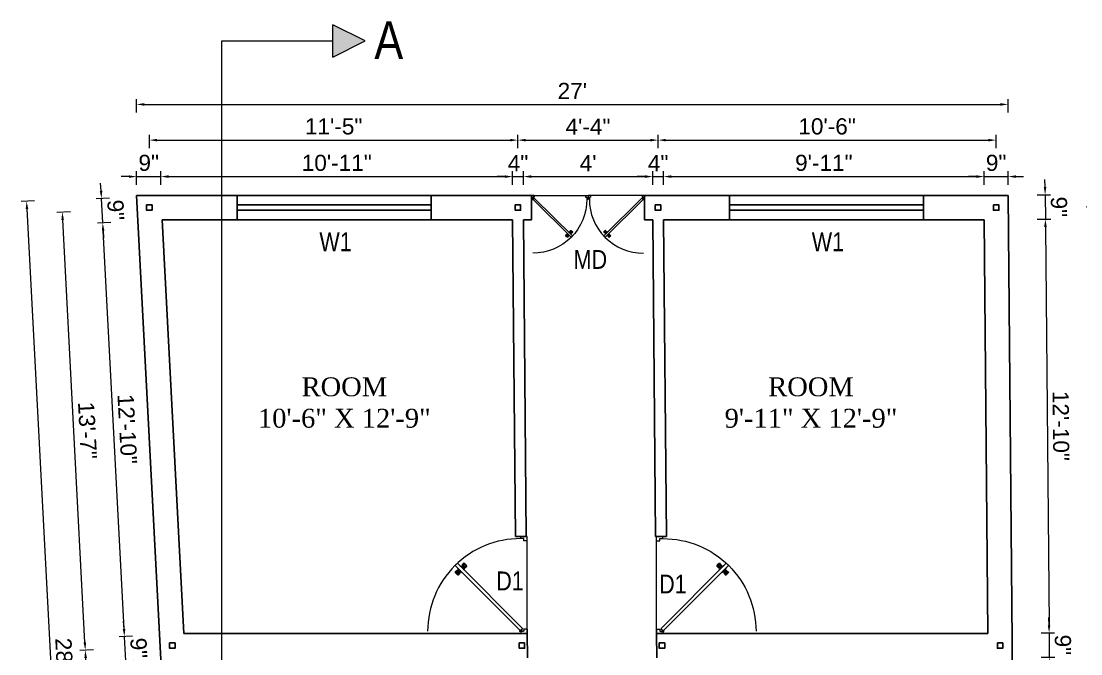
# Model space of a CAD drawing. Header units: inches. Extents: x 380359 to 404964, y -48881 to -44155.
# Drawn here: x 395206.5 to 395599.8, y -45813.3 to -45578.6 of the extents above; entities that cross this region are included whole.
import ezdxf

# ---------------------------------------------------------------- set-up
doc = ezdxf.new("R2010")
doc.units = ezdxf.units.IN
doc.header["$LTSCALE"] = 2
doc.header["$MEASUREMENT"] = 0
doc.header["$PDMODE"] = 34
doc.layers.get('0').update_dxf_attribs({"linetype": 'CONTINUOUS'})
doc.layers.get('DEFPOINTS').update_dxf_attribs({"color": 141, "linetype": 'CONTINUOUS'})
for name, color, linetype, lineweight in [('door', 20, 'CONTINUOUS', 35), ('DOOR & WIN', 1, 'CONTINUOUS', 25), ('PUERTAS', 7, 'CONTINUOUS', 9), ('steps', 253, 'CONTINUOUS', 20)]:
    doc.layers.add(name, color=color, linetype=linetype, lineweight=lineweight)
doc.styles.add('Lettring Text', font='arial.ttf')
doc.styles.get("Standard").update_dxf_attribs({"font": 'ARIALN.TTF'})
doc.dimstyles.new('Copy of Standard', dxfattribs={"dimtxt": 6, "dimasz": 2.875, "dimexe": 2, "dimexo": 4, "dimgap": 2, "dimtad": 1, "dimdec": 0, "dimrnd": 1, "dimzin": 0, "dimdsep": 46, "dimlunit": 4, "dimtxsty": 'Lettring Text', "dimcen": 0.1, "dimclrd": 7, "dimclre": 7, "dimclrt": 7, "dimazin": 0, "dimtfac": 0.645, "dimtdec": 0, "dimtmove": 1, "dimatfit": 0, "dimfxl": 3, "dimfxlon": 1, "dimtfillclr": 256, "dimtolj": 1, "dimtzin": 0, "dimlwd": -1, "dimlwe": -1, "dimarcsym": 2})

# ---------------------------------------------------------------- blocks, each defined once
blk = doc.blocks.new('2ft6in')
at = {"layer": 'PUERTAS', "color": 2}
for p, q in [((0.84, 2.1), (21.02, 22.28)), ((21.71, 21.6), (1.47, 1.37)), ((18.33, 21.76), (18.31, 21.77)), ((21.71, 21.6), (21.02, 22.28)), ((21.18, 18.9), (21.2, 18.89)), ((0, 2), (0, 0)), ((0.6, 2), (0, 2)), ((1.33, 0), (0, 0)), ((0.6, 1.26), (0.6, 2.04)), ((0.67, 1.26), (0.6, 1.26)), ((0.67, 1.26), (0.67, 2.01)), ((0.67, 1), (0.67, 1.26)), ((1.33, 1), (0.67, 1)), ((1.31, 1.53), (0.79, 2.06)), ((1.36, 1.58), (0.81, 2.12)), ((1.36, 1.58), (1.31, 1.53)), ((1.47, 1.37), (1.31, 1.53)), ((1.33, 0), (1.33, 1)), ((28.67, 0), (28.67, 1)), ((28.67, 1), (29.33, 1)), ((28.67, 0), (30, 0)), ((29.33, 1), (29.33, 2)), ((29.33, 2), (30, 2)), ((30, 0), (30, 2))]:
    blk.add_line(p, q, dxfattribs=at)
at = {"layer": 'PUERTAS', "color": 8}
for p, q in [((18.81, 20.78), (18.04, 21.4)), ((18.86, 20.83), (18.08, 21.46)), ((18.95, 20.92), (18.2, 21.58)), ((18.44, 21.9), (18.31, 21.77)), ((19.07, 21.03), (18.34, 21.72)), ((18.44, 21.9), (18.56, 22.02)), ((18.58, 22.01), (18.56, 22.02)), ((19.3, 21.26), (18.61, 22)), ((19.42, 21.38), (18.75, 22.14)), ((19.51, 21.48), (18.88, 22.26)), ((18.91, 20.27), (19.19, 20.69)), ((19.55, 21.53), (18.93, 22.3)), ((19.13, 20.8), (19.03, 20.9)), ((19.15, 20.82), (19.05, 20.92)), ((19.09, 20.44), (19.25, 20.76)), ((19.19, 20.87), (19.1, 20.96)), ((19.25, 20.93), (19.16, 21.02)), ((19.28, 20.63), (19.32, 20.83)), ((19.4, 21.08), (19.31, 21.17)), ((19.47, 21.15), (19.38, 21.24)), ((19.43, 20.78), (19.4, 20.9)), ((19.51, 21.19), (19.42, 21.28)), ((19.55, 20.91), (19.43, 20.94)), ((19.53, 21.21), (19.44, 21.3)), ((19.7, 21.06), (19.51, 21.01)), ((19.89, 21.24), (19.58, 21.08)), ((20.07, 21.42), (19.64, 21.15)), ((19.69, 19.49), (20.12, 19.76)), ((19.87, 19.67), (20.18, 19.83)), ((20.06, 19.85), (20.25, 19.9)), ((20.21, 20), (20.33, 19.97)), ((20.21, 19.38), (20.83, 18.61)), ((20.23, 19.7), (20.32, 19.61)), ((20.25, 19.72), (20.34, 19.63)), ((20.25, 19.43), (20.88, 18.65)), ((20.29, 19.76), (20.38, 19.67)), ((20.33, 20.13), (20.36, 20.01)), ((20.34, 19.53), (21, 18.77)), ((20.36, 19.83), (20.45, 19.74)), ((20.48, 20.28), (20.44, 20.08)), ((20.46, 19.64), (21.14, 18.91)), ((20.5, 19.98), (20.6, 19.89)), ((20.67, 20.47), (20.51, 20.15)), ((20.85, 20.64), (20.57, 20.22)), ((20.57, 20.04), (20.66, 19.95)), ((20.61, 20.09), (20.7, 19.99)), ((20.63, 20.11), (20.72, 20.01)), ((20.69, 19.87), (21.42, 19.19)), ((20.81, 19.99), (21.56, 19.33)), ((20.9, 20.08), (21.68, 19.45)), ((20.95, 20.13), (21.72, 19.51)), ((21.32, 19.01), (21.2, 18.89)), ((21.32, 19.01), (21.44, 19.14)), ((21.43, 19.15), (21.44, 19.14)), ((0, 0), (30, 0))]:
    blk.add_line(p, q, dxfattribs=at)
at = {"layer": 'PUERTAS', "color": 1}
for p, q in [((18.06, 21.44), (18.48, 21.86)), ((18.74, 20.79), (18.06, 21.34)), ((18.08, 21.51), (18.45, 21.88)), ((18.11, 21.49), (18.08, 21.51)), ((18.82, 22.25), (18.45, 21.88)), ((18.9, 22.28), (18.48, 21.86)), ((18.84, 22.23), (18.82, 22.25)), ((18.83, 20.8), (19.18, 21.15)), ((18.84, 20.21), (19.1, 20.6)), ((18.85, 20.11), (18.84, 20.12)), ((18.92, 20.89), (18.93, 20.88)), ((19.54, 21.59), (18.99, 22.27)), ((19.02, 20.88), (19.24, 21.1)), ((19.12, 20.8), (19.03, 20.89)), ((19.1, 20.7), (19.11, 20.69)), ((19.1, 20.6), (19.1, 20.6)), ((19.11, 20.79), (19.33, 21.01)), ((19.54, 21.5), (19.18, 21.15)), ((19.45, 21.31), (19.24, 21.1)), ((19.55, 21.22), (19.33, 21.01)), ((19.45, 21.41), (19.45, 21.41)), ((19.54, 21.22), (19.45, 21.31)), ((19.53, 19.43), (19.54, 19.42)), ((19.64, 21.23), (19.64, 21.23)), ((19.64, 19.42), (20.02, 19.67)), ((19.74, 21.24), (19.73, 21.23)), ((20.12, 21.49), (19.74, 21.24)), ((20.02, 19.67), (20.03, 19.68)), ((20.12, 19.68), (20.12, 19.68)), ((20.21, 19.69), (20.43, 19.9)), ((20.22, 21.48), (20.22, 21.49)), ((20.22, 19.41), (20.57, 19.76)), ((20.22, 19.69), (20.31, 19.6)), ((20.22, 19.32), (20.76, 18.64)), ((20.31, 19.6), (20.52, 19.81)), ((20.31, 19.5), (20.31, 19.5)), ((20.65, 20.12), (20.43, 19.9)), ((20.74, 20.03), (20.52, 19.81)), ((20.93, 20.11), (20.57, 19.76)), ((20.64, 20.11), (20.73, 20.02)), ((20.66, 20.31), (20.65, 20.31)), ((20.65, 20.21), (20.65, 20.22)), ((20.91, 20.7), (20.66, 20.31)), ((20.84, 20.02), (20.83, 20.03)), ((20.86, 18.63), (21.28, 19.05)), ((20.91, 20.8), (20.91, 20.79)), ((20.91, 18.68), (20.94, 18.66)), ((20.94, 18.66), (21.31, 19.03)), ((21.02, 20.12), (21.7, 19.57)), ((21.7, 19.47), (21.28, 19.05)), ((21.67, 19.4), (21.31, 19.03)), ((21.65, 19.42), (21.67, 19.4))]:
    blk.add_line(p, q, dxfattribs=at)
at = {"layer": 'PUERTAS', "color": 2}
for radius in [0.129, 0.0627]:
    blk.add_circle((0.68, 2.14), radius, dxfattribs=at)
at = {"layer": 'PUERTAS', "color": 8}
blk.add_arc((0.68, 2.14), 28.65, 359.7285, 90.0333, dxfattribs=at)
at = {"layer": 'PUERTAS', "color": 1}
for centre, start, end in [((18.78, 20.84), 231.0764, 315), ((18.89, 20.16), 135, 225), ((18.94, 22.23), 38.9236, 135), ((18.97, 20.93), 225, 315), ((19.16, 20.74), 135, 219.7428), ((19.06, 20.65), 315, 39.7428), ((19.4, 21.36), 315, 45), ((19.49, 21.55), 315, 38.9236), ((19.59, 19.47), 225, 315), ((19.6, 21.18), 50.2572, 135), ((19.68, 21.28), 230.2572, 315), ((20.07, 19.63), 50.2572, 135), ((20.17, 21.44), 45, 135), ((20.16, 19.73), 230.2572, 315), ((20.27, 19.36), 135, 218.9236), ((20.35, 19.55), 135, 225), ((20.7, 20.26), 135, 219.7428), ((20.6, 20.17), 315, 39.7428), ((20.78, 19.98), 45, 135), ((20.82, 18.68), 218.9236, 315), ((20.87, 20.75), 315, 45), ((20.98, 20.07), 51.0764, 135), ((21.65, 19.52), 315, 51.0764)]:
    blk.add_arc(centre, 0.0667, start, end, dxfattribs=at)
blk = doc.blocks.new('*U224')
at = {"color": 3, "xscale": -1}
blk.add_blockref('2ft6in', (42, 0), dxfattribs=at)
blk = doc.blocks.new('MAIN DLOOR')
at = {"layer": 'door', "color": 3, "yscale": 0.7999999999374268, "zscale": 0.7999999998966563, "rotation": 180}
for p, xscale in [((11264.75, 306.61), 0.7999999999592546), ((11245.55, 306.61), -0.7999999999592546)]:
    blk.add_blockref('*U224', p, dxfattribs=dict(at, xscale=xscale))
blk = doc.blocks.new('3ft')
at = {"layer": 'PUERTAS', "color": 6}
for p, q in [((1.01, 2.52), (25.23, 26.74)), ((26.05, 25.92), (1.77, 1.64)), ((26.05, 25.92), (25.23, 26.74)), ((0, 2.4), (0, 0)), ((0.72, 2.4), (0, 2.4)), ((1.6, 0), (0, 0)), ((0.72, 1.52), (0.72, 2.44)), ((0.8, 1.52), (0.72, 1.52)), ((0.8, 1.52), (0.8, 2.41)), ((0.8, 1.2), (0.8, 1.52)), ((1.6, 1.2), (0.8, 1.2)), ((1.57, 1.84), (0.94, 2.47)), ((1.63, 1.89), (0.97, 2.55)), ((1.63, 1.89), (1.57, 1.84)), ((1.77, 1.64), (1.57, 1.84)), ((1.6, 0), (1.6, 1.2)), ((34.4, 0), (34.4, 1.2)), ((34.4, 1.2), (35.2, 1.2)), ((34.4, 0), (36, 0)), ((35.2, 1.2), (35.2, 2.4)), ((35.2, 2.4), (36, 2.4)), ((36, 0), (36, 2.4))]:
    blk.add_line(p, q, dxfattribs=at)
at = {"layer": 'PUERTAS', "color": 8}
for p, q in [((22.57, 24.94), (21.65, 25.68)), ((22.63, 24.99), (21.69, 25.75)), ((22.74, 25.1), (21.84, 25.9)), ((22.13, 26.28), (21.98, 26.13)), ((22.88, 25.24), (22.01, 26.06)), ((22.13, 26.28), (22.27, 26.42)), ((22.29, 26.41), (22.27, 26.42)), ((23.16, 25.52), (22.34, 26.39)), ((23.3, 25.66), (22.5, 26.56)), ((23.41, 25.77), (22.65, 26.71)), ((22.69, 24.32), (23.02, 24.83)), ((23.46, 25.83), (22.72, 26.75)), ((22.95, 24.96), (22.84, 25.07)), ((22.98, 24.99), (22.86, 25.1)), ((23.03, 25.04), (22.91, 25.15)), ((22.91, 24.53), (23.1, 24.91)), ((23.11, 25.12), (22.99, 25.23)), ((23.13, 24.76), (23.18, 24.99)), ((23.28, 25.3), (23.17, 25.41)), ((23.36, 25.37), (23.25, 25.49)), ((23.31, 24.94), (23.28, 25.08)), ((23.41, 25.43), (23.3, 25.54)), ((23.46, 25.09), (23.32, 25.13)), ((23.44, 25.45), (23.33, 25.56)), ((23.64, 25.27), (23.41, 25.22)), ((23.87, 25.49), (23.49, 25.3)), ((24.08, 25.71), (23.57, 25.38)), ((23.63, 23.38), (24.14, 23.72)), ((23.84, 23.6), (24.22, 23.79)), ((24.07, 23.82), (24.3, 23.88)), ((24.25, 24), (24.39, 23.97)), ((24.27, 23.64), (24.38, 23.53)), ((24.3, 23.67), (24.41, 23.56)), ((24.35, 23.72), (24.46, 23.61)), ((24.4, 24.15), (24.43, 24.01)), ((24.43, 23.8), (24.54, 23.69)), ((24.58, 24.33), (24.52, 24.1)), ((24.6, 23.97), (24.72, 23.86)), ((24.8, 24.56), (24.61, 24.18)), ((25.02, 24.77), (24.68, 24.26)), ((24.68, 24.05), (24.79, 23.94)), ((24.73, 24.1), (24.85, 23.99)), ((24.76, 24.13), (24.87, 24.02)), ((24.83, 23.85), (25.7, 23.03)), ((24.97, 23.99), (25.87, 23.2)), ((25.08, 24.1), (26.02, 23.34)), ((25.14, 24.15), (26.06, 23.41)), ((24.25, 23.26), (24.99, 22.34)), ((24.3, 23.32), (25.06, 22.38)), ((24.41, 23.43), (25.2, 22.53)), ((24.55, 23.57), (25.37, 22.7)), ((25.58, 22.82), (25.43, 22.67)), ((25.58, 22.82), (25.73, 22.97)), ((25.72, 22.98), (25.73, 22.97)), ((0, 0), (36, 0))]:
    blk.add_line(p, q, dxfattribs=at)
at = {"layer": 'PUERTAS', "color": 1}
for p, q in [((21.67, 25.73), (22.17, 26.23)), ((22.49, 24.95), (21.67, 25.61)), ((21.7, 25.82), (22.14, 26.26)), ((21.73, 25.79), (21.7, 25.82)), ((22.58, 26.7), (22.14, 26.26)), ((22.67, 26.73), (22.17, 26.23)), ((22.61, 26.67), (22.58, 26.7)), ((22.6, 24.96), (23.02, 25.38)), ((22.61, 24.25), (22.92, 24.72)), ((22.62, 24.13), (22.61, 24.14)), ((22.7, 25.07), (22.71, 25.06)), ((23.45, 25.91), (22.79, 26.73)), ((22.82, 25.06), (23.08, 25.32)), ((22.94, 24.95), (22.83, 25.07)), ((22.92, 24.72), (22.92, 24.72)), ((22.93, 24.94), (23.19, 25.21)), ((22.93, 24.84), (22.93, 24.83)), ((23.44, 25.81), (23.02, 25.38)), ((23.34, 25.58), (23.08, 25.32)), ((23.46, 25.47), (23.19, 25.21)), ((23.33, 25.7), (23.34, 25.69)), ((23.45, 25.46), (23.33, 25.57)), ((23.56, 23.3), (24.03, 23.61)), ((23.57, 25.47), (23.57, 25.47)), ((24.15, 25.79), (23.68, 25.48)), ((23.68, 25.48), (23.68, 25.48)), ((24.03, 23.61), (24.03, 23.62)), ((24.14, 23.62), (24.14, 23.62)), ((24.25, 23.62), (24.51, 23.89)), ((24.27, 25.78), (24.26, 25.79)), ((24.26, 23.29), (24.69, 23.71)), ((24.26, 23.63), (24.37, 23.52)), ((24.37, 23.52), (24.63, 23.77)), ((24.78, 24.15), (24.51, 23.89)), ((24.89, 24.03), (24.63, 23.77)), ((25.11, 24.14), (24.69, 23.71)), ((24.77, 24.14), (24.88, 24.03)), ((24.79, 24.38), (24.78, 24.37)), ((24.78, 24.26), (24.78, 24.26)), ((25.1, 24.84), (24.79, 24.38)), ((25, 24.03), (25, 24.03)), ((25.09, 24.96), (25.1, 24.95)), ((25.22, 24.14), (26.03, 23.48)), ((23.44, 23.31), (23.45, 23.3)), ((24.26, 23.18), (24.92, 22.37)), ((24.37, 23.4), (24.37, 23.4)), ((25.04, 22.36), (25.54, 22.86)), ((25.1, 22.42), (25.13, 22.39)), ((25.13, 22.39), (25.57, 22.83)), ((26.04, 23.37), (25.54, 22.86)), ((26.01, 23.27), (25.57, 22.83)), ((25.98, 23.3), (26.01, 23.27))]:
    blk.add_line(p, q, dxfattribs=at)
at = {"layer": 'PUERTAS', "color": 2}
for p, q in [((21.99, 26.11), (21.98, 26.13)), ((25.42, 22.68), (25.43, 22.67))]:
    blk.add_line(p, q, dxfattribs=at)
at = {"layer": 'PUERTAS', "color": 6}
for radius in [0.155, 0.0752]:
    blk.add_circle((0.82, 2.56), radius, dxfattribs=at)
blk.add_arc((0.82, 2.56), 34.38, 359.7285, 90.0333, dxfattribs=at)
at = {"layer": 'PUERTAS', "color": 1}
for centre, start, end in [((22.54, 25.01), 231.0764, 315), ((22.67, 24.2), 135, 225), ((22.73, 26.68), 38.9236, 135), ((22.77, 25.12), 225, 315), ((22.99, 24.89), 135, 219.7428), ((22.87, 24.78), 315, 39.7428), ((23.28, 25.63), 315, 45), ((23.39, 25.86), 315, 38.9236), ((23.51, 25.41), 50.2572, 135), ((23.62, 25.53), 230.2572, 315), ((24.09, 23.56), 50.2572, 135), ((24.2, 23.68), 230.2572, 315), ((24.2, 25.73), 45, 135), ((24.84, 24.31), 135, 219.7428), ((24.72, 24.21), 315, 39.7428), ((24.94, 23.98), 45, 135), ((25.04, 24.89), 315, 45), ((25.17, 24.08), 51.0764, 135), ((23.51, 23.36), 225, 315), ((24.32, 23.23), 135, 218.9236), ((24.42, 23.46), 135, 225), ((24.98, 22.42), 218.9236, 315), ((25.98, 23.42), 315, 51.0764)]:
    blk.add_arc(centre, 0.08, start, end, dxfattribs=at)
blk = doc.blocks.new('*U222')
at = {"color": 3, "xscale": -1}
blk.add_blockref('3ft', (42, 0), dxfattribs=at)
blk = doc.blocks.new('*D287')
at = {"layer": 'DEFPOINTS', "color": 0, "ltscale": 0.5, "transparency": 16777216}
for p in [(395258.31, -45636.24), (395249.3, -45643.24), (395258.31, -45643.24)]:
    blk.add_point(p, dxfattribs=at)
at = {"layer": 'steps', "color": 7, "ltscale": 0.5, "transparency": 16777216}
for p, q in [((395246.43, -45636.24), (395243.55, -45636.24)), ((395249.3, -45639.24), (395249.3, -45634.24)), ((395249.3, -45636.24), (395258.31, -45636.24)), ((395258.31, -45639.24), (395258.31, -45634.24)), ((395261.19, -45636.24), (395264.06, -45636.24))]:
    blk.add_line(p, q, dxfattribs=at)
for points in [[(395246.43, -45635.76), (395246.43, -45636.72), (395249.3, -45636.24)], [(395261.19, -45635.76), (395261.19, -45636.72), (395258.31, -45636.24)]]:
    blk.add_solid(points, dxfattribs=at)
at = {"layer": 'steps', "color": 7, "ltscale": 0.5, "transparency": 16777216, "insert": (395253.81, -45631.17), "char_height": 6, "attachment_point": 5, "style": 'Lettring Text'}
blk.add_mtext('\\A1;9"', dxfattribs=at)
blk = doc.blocks.new('*D288')
at = {"layer": 'DEFPOINTS', "color": 0, "ltscale": 0.5, "transparency": 16777216}
for p in [(395388.9, -45636.24), (395258.31, -45643.24), (395388.9, -45652.24)]:
    blk.add_point(p, dxfattribs=at)
at = {"layer": 'steps', "color": 7, "ltscale": 0.5, "transparency": 16777216}
for p, q in [((395258.31, -45639.24), (395258.31, -45634.24)), ((395261.19, -45636.24), (395386.03, -45636.24)), ((395388.9, -45639.24), (395388.9, -45634.24))]:
    blk.add_line(p, q, dxfattribs=at)
for points in [[(395261.19, -45635.76), (395261.19, -45636.72), (395258.31, -45636.24)], [(395386.03, -45635.76), (395386.03, -45636.72), (395388.9, -45636.24)]]:
    blk.add_solid(points, dxfattribs=at)
at = {"layer": 'steps', "color": 7, "ltscale": 0.5, "transparency": 16777216, "insert": (395323.61, -45631.17), "char_height": 6, "attachment_point": 5, "style": 'Lettring Text'}
blk.add_mtext('\\A1;10\'-11"', dxfattribs=at)
blk = doc.blocks.new('*D289')
at = {"layer": 'DEFPOINTS', "color": 0, "ltscale": 0.5, "transparency": 16777216}
for p in [(395392.9, -45636.24), (395388.9, -45652.24), (395392.9, -45652.24)]:
    blk.add_point(p, dxfattribs=at)
at = {"layer": 'steps', "color": 7, "ltscale": 0.5, "transparency": 16777216}
for p, q in [((395386.03, -45636.24), (395383.15, -45636.24)), ((395388.9, -45639.24), (395388.9, -45634.24)), ((395388.9, -45636.24), (395392.9, -45636.24)), ((395392.9, -45639.24), (395392.9, -45634.24)), ((395395.78, -45636.24), (395398.65, -45636.24))]:
    blk.add_line(p, q, dxfattribs=at)
for points in [[(395386.03, -45635.76), (395386.03, -45636.72), (395388.9, -45636.24)], [(395395.78, -45635.76), (395395.78, -45636.72), (395392.9, -45636.24)]]:
    blk.add_solid(points, dxfattribs=at)
at = {"layer": 'steps', "color": 7, "ltscale": 0.5, "transparency": 16777216, "insert": (395390.9, -45631.24), "char_height": 6, "attachment_point": 5, "style": 'Lettring Text'}
blk.add_mtext('\\A1;4"', dxfattribs=at)
blk = doc.blocks.new('*D290')
at = {"layer": 'DEFPOINTS', "color": 0, "ltscale": 0.5, "transparency": 16777216}
for p in [(395440.91, -45636.24), (395392.9, -45652.24), (395440.91, -45652.24)]:
    blk.add_point(p, dxfattribs=at)
at = {"layer": 'steps', "color": 7, "ltscale": 0.5, "transparency": 16777216}
for p, q in [((395392.9, -45639.24), (395392.9, -45634.24)), ((395395.78, -45636.24), (395438.03, -45636.24)), ((395440.91, -45639.24), (395440.91, -45634.24))]:
    blk.add_line(p, q, dxfattribs=at)
for points in [[(395395.78, -45635.76), (395395.78, -45636.72), (395392.9, -45636.24)], [(395438.03, -45635.76), (395438.03, -45636.72), (395440.91, -45636.24)]]:
    blk.add_solid(points, dxfattribs=at)
at = {"layer": 'steps', "color": 7, "ltscale": 0.5, "transparency": 16777216, "insert": (395416.9, -45631.24), "char_height": 6, "attachment_point": 5, "style": 'Lettring Text'}
blk.add_mtext("\\A1;4'", dxfattribs=at)
blk = doc.blocks.new('*D291')
at = {"layer": 'DEFPOINTS', "color": 0, "ltscale": 0.5, "transparency": 16777216}
for p in [(395444.91, -45636.24), (395440.91, -45652.24), (395444.91, -45652.24)]:
    blk.add_point(p, dxfattribs=at)
at = {"layer": 'steps', "color": 7, "ltscale": 0.5, "transparency": 16777216}
for p, q in [((395438.03, -45636.24), (395435.16, -45636.24)), ((395440.91, -45639.24), (395440.91, -45634.24)), ((395440.91, -45636.24), (395444.91, -45636.24)), ((395444.91, -45639.24), (395444.91, -45634.24)), ((395447.78, -45636.24), (395450.66, -45636.24))]:
    blk.add_line(p, q, dxfattribs=at)
for points in [[(395438.03, -45635.76), (395438.03, -45636.72), (395440.91, -45636.24)], [(395447.78, -45635.76), (395447.78, -45636.72), (395444.91, -45636.24)]]:
    blk.add_solid(points, dxfattribs=at)
at = {"layer": 'steps', "color": 7, "ltscale": 0.5, "transparency": 16777216, "insert": (395442.91, -45631.24), "char_height": 6, "attachment_point": 5, "style": 'Lettring Text'}
blk.add_mtext('\\A1;4"', dxfattribs=at)
blk = doc.blocks.new('*D292')
at = {"layer": 'DEFPOINTS', "color": 0, "ltscale": 0.5, "transparency": 16777216}
for p in [(395563.91, -45636.24), (395444.91, -45652.24), (395563.91, -45652.24)]:
    blk.add_point(p, dxfattribs=at)
at = {"layer": 'steps', "color": 7, "ltscale": 0.5, "transparency": 16777216}
for p, q in [((395444.91, -45639.24), (395444.91, -45634.24)), ((395447.78, -45636.24), (395561.04, -45636.24)), ((395563.91, -45639.24), (395563.91, -45634.24))]:
    blk.add_line(p, q, dxfattribs=at)
for points in [[(395447.78, -45635.76), (395447.78, -45636.72), (395444.91, -45636.24)], [(395561.04, -45635.76), (395561.04, -45636.72), (395563.91, -45636.24)]]:
    blk.add_solid(points, dxfattribs=at)
at = {"layer": 'steps', "color": 7, "ltscale": 0.5, "transparency": 16777216, "insert": (395504.41, -45631.17), "char_height": 6, "attachment_point": 5, "style": 'Lettring Text'}
blk.add_mtext('\\A1;9\'-11"', dxfattribs=at)
blk = doc.blocks.new('*D293')
at = {"layer": 'DEFPOINTS', "color": 0, "ltscale": 0.5, "transparency": 16777216}
for p in [(395572.83, -45636.24), (395572.83, -45643.24), (395563.91, -45652.24)]:
    blk.add_point(p, dxfattribs=at)
at = {"layer": 'steps', "color": 7, "ltscale": 0.5, "transparency": 16777216}
for p, q in [((395561.04, -45636.24), (395558.16, -45636.24)), ((395563.91, -45639.24), (395563.91, -45634.24)), ((395563.91, -45636.24), (395572.83, -45636.24)), ((395572.83, -45639.24), (395572.83, -45634.24)), ((395575.7, -45636.24), (395578.58, -45636.24))]:
    blk.add_line(p, q, dxfattribs=at)
for points in [[(395561.04, -45635.76), (395561.04, -45636.72), (395563.91, -45636.24)], [(395575.7, -45635.76), (395575.7, -45636.72), (395572.83, -45636.24)]]:
    blk.add_solid(points, dxfattribs=at)
at = {"layer": 'steps', "color": 7, "ltscale": 0.5, "transparency": 16777216, "insert": (395568.37, -45631.17), "char_height": 6, "attachment_point": 5, "style": 'Lettring Text'}
blk.add_mtext('\\A1;9"', dxfattribs=at)
blk = doc.blocks.new('*D294')
at = {"layer": 'DEFPOINTS', "color": 0, "ltscale": 0.5, "transparency": 16777216}
for p in [(395390.86, -45622.71), (395254.04, -45647.74), (395390.86, -45647.74)]:
    blk.add_point(p, dxfattribs=at)
at = {"layer": 'steps', "color": 7, "ltscale": 0.5, "transparency": 16777216}
for p, q in [((395254.04, -45625.71), (395254.04, -45620.71)), ((395390.86, -45625.71), (395390.86, -45620.71)), ((395256.92, -45622.71), (395387.99, -45622.71))]:
    blk.add_line(p, q, dxfattribs=at)
for points in [[(395256.92, -45622.23), (395256.92, -45623.19), (395254.04, -45622.71)], [(395387.99, -45622.23), (395387.99, -45623.19), (395390.86, -45622.71)]]:
    blk.add_solid(points, dxfattribs=at)
at = {"layer": 'steps', "color": 7, "ltscale": 0.5, "transparency": 16777216, "insert": (395322.45, -45617.64), "char_height": 6, "attachment_point": 5, "style": 'Lettring Text'}
blk.add_mtext('\\A1;11\'-5"', dxfattribs=at)
blk = doc.blocks.new('*D295')
at = {"layer": 'DEFPOINTS', "color": 0, "ltscale": 0.5, "transparency": 16777216}
for p in [(395442.86, -45622.71), (395390.86, -45647.74), (395442.86, -45647.74)]:
    blk.add_point(p, dxfattribs=at)
at = {"layer": 'steps', "color": 7, "ltscale": 0.5, "transparency": 16777216}
for p, q in [((395390.86, -45625.71), (395390.86, -45620.71)), ((395442.86, -45625.71), (395442.86, -45620.71)), ((395393.74, -45622.71), (395439.99, -45622.71))]:
    blk.add_line(p, q, dxfattribs=at)
for points in [[(395393.74, -45622.23), (395393.74, -45623.19), (395390.86, -45622.71)], [(395439.99, -45622.23), (395439.99, -45623.19), (395442.86, -45622.71)]]:
    blk.add_solid(points, dxfattribs=at)
at = {"layer": 'steps', "color": 7, "ltscale": 0.5, "transparency": 16777216, "insert": (395416.86, -45617.71), "char_height": 6, "attachment_point": 5, "style": 'Lettring Text'}
blk.add_mtext('\\A1;4\'-4"', dxfattribs=at)
blk = doc.blocks.new('*D296')
at = {"layer": 'DEFPOINTS', "color": 0, "ltscale": 0.5, "transparency": 16777216}
for p in [(395568.37, -45622.71), (395442.86, -45647.74), (395568.37, -45647.74)]:
    blk.add_point(p, dxfattribs=at)
at = {"layer": 'steps', "color": 7, "ltscale": 0.5, "transparency": 16777216}
for p, q in [((395442.86, -45625.71), (395442.86, -45620.71)), ((395568.37, -45625.71), (395568.37, -45620.71)), ((395445.74, -45622.71), (395565.49, -45622.71))]:
    blk.add_line(p, q, dxfattribs=at)
for points in [[(395445.74, -45622.23), (395445.74, -45623.19), (395442.86, -45622.71)], [(395565.49, -45622.23), (395565.49, -45623.19), (395568.37, -45622.71)]]:
    blk.add_solid(points, dxfattribs=at)
at = {"layer": 'steps', "color": 7, "ltscale": 0.5, "transparency": 16777216, "insert": (395505.62, -45617.64), "char_height": 6, "attachment_point": 5, "style": 'Lettring Text'}
blk.add_mtext('\\A1;10\'-6"', dxfattribs=at)
blk = doc.blocks.new('*D297')
at = {"layer": 'DEFPOINTS', "color": 0, "ltscale": 0.5, "transparency": 16777216}
for p in [(395572.83, -45609.46), (395249.3, -45643.24), (395572.83, -45643.24)]:
    blk.add_point(p, dxfattribs=at)
at = {"layer": 'steps', "color": 7, "ltscale": 0.5, "transparency": 16777216}
for p, q in [((395249.3, -45612.46), (395249.3, -45607.46)), ((395252.18, -45609.46), (395569.95, -45609.46)), ((395572.83, -45612.46), (395572.83, -45607.46))]:
    blk.add_line(p, q, dxfattribs=at)
for points in [[(395252.18, -45608.98), (395252.18, -45609.94), (395249.3, -45609.46)], [(395569.95, -45608.98), (395569.95, -45609.94), (395572.83, -45609.46)]]:
    blk.add_solid(points, dxfattribs=at)
at = {"layer": 'steps', "color": 7, "ltscale": 0.5, "transparency": 16777216, "insert": (395411.06, -45604.45), "char_height": 6, "attachment_point": 5, "style": 'Lettring Text'}
blk.add_mtext("\\A1;27'", dxfattribs=at)
blk = doc.blocks.new('*D300')
at = {"layer": 'DEFPOINTS', "color": 0, "ltscale": 0.5, "transparency": 16777216}
for p in [(395267.33, -45805.77), (395244.8, -45806.96), (395267.33, -45814.77)]:
    blk.add_point(p, dxfattribs=at)
at = {"layer": 'steps', "color": 7, "ltscale": 0.5, "transparency": 16777216}
for p, q in [((395244.65, -45804.08), (395244.5, -45801.21)), ((395247.8, -45806.8), (395242.81, -45807.06)), ((395245.28, -45815.93), (395244.8, -45806.96)), ((395248.27, -45815.77), (395243.28, -45816.04)), ((395245.43, -45818.8), (395245.58, -45821.67))]:
    blk.add_line(p, q, dxfattribs=at)
for points in [[(395245.13, -45804.06), (395244.17, -45804.11), (395244.8, -45806.96)], [(395245.91, -45818.78), (395244.95, -45818.83), (395245.28, -45815.93)]]:
    blk.add_solid(points, dxfattribs=at)
at = {"layer": 'steps', "color": 7, "ltscale": 0.5, "transparency": 16777216, "insert": (395250.1, -45811.18), "char_height": 6, "attachment_point": 5, "rotation": 273.008, "style": 'Lettring Text'}
blk.add_mtext('\\A1;9"', dxfattribs=at)
blk = doc.blocks.new('*D301')
at = {"layer": 'DEFPOINTS', "color": 0, "ltscale": 0.5, "transparency": 16777216}
for p in [(395258.79, -45652.24), (395236.73, -45653.39), (395267.33, -45805.77)]:
    blk.add_point(p, dxfattribs=at)
at = {"layer": 'steps', "color": 7, "ltscale": 0.5, "transparency": 16777216}
for p, q in [((395239.73, -45653.24), (395234.74, -45653.5)), ((395244.65, -45804.08), (395236.89, -45656.27)), ((395247.8, -45806.8), (395242.81, -45807.06))]:
    blk.add_line(p, q, dxfattribs=at)
for points in [[(395237.36, -45656.24), (395236.41, -45656.29), (395236.73, -45653.39)], [(395245.13, -45804.06), (395244.17, -45804.11), (395244.8, -45806.96)]]:
    blk.add_solid(points, dxfattribs=at)
at = {"layer": 'steps', "color": 7, "ltscale": 0.5, "transparency": 16777216, "insert": (395245.83, -45729.91), "char_height": 6, "attachment_point": 5, "rotation": 273.008, "style": 'Lettring Text'}
blk.add_mtext('\\A1;12\'-10"', dxfattribs=at)
blk = doc.blocks.new('*D302')
at = {"layer": 'DEFPOINTS', "color": 0, "ltscale": 0.5, "transparency": 16777216}
for p in [(395236.26, -45644.39), (395258.31, -45643.24), (395258.79, -45652.24)]:
    blk.add_point(p, dxfattribs=at)
at = {"layer": 'steps', "color": 7, "ltscale": 0.5, "transparency": 16777216}
for p, q in [((395236.11, -45641.52), (395235.96, -45638.65)), ((395239.26, -45644.24), (395234.26, -45644.5)), ((395236.73, -45653.39), (395236.26, -45644.39)), ((395239.73, -45653.24), (395234.74, -45653.5)), ((395236.89, -45656.27), (395237.04, -45659.14))]:
    blk.add_line(p, q, dxfattribs=at)
for points in [[(395236.59, -45641.5), (395235.63, -45641.55), (395236.26, -45644.39)], [(395237.36, -45656.24), (395236.41, -45656.29), (395236.73, -45653.39)]]:
    blk.add_solid(points, dxfattribs=at)
at = {"layer": 'steps', "color": 7, "ltscale": 0.5, "transparency": 16777216, "insert": (395241.55, -45648.63), "char_height": 6, "attachment_point": 5, "rotation": 273.008, "style": 'Lettring Text'}
blk.add_mtext('\\A1;9"', dxfattribs=at)
blk = doc.blocks.new('*D303')
at = {"layer": 'DEFPOINTS', "color": 0, "ltscale": 0.5, "transparency": 16777216}
for p in [(395262.58, -45810.27), (395230.26, -45811.97), (395271.2, -45974.27)]:
    blk.add_point(p, dxfattribs=at)
at = {"layer": 'steps', "color": 7, "ltscale": 0.5, "transparency": 16777216}
for p, q in [((395233.26, -45811.81), (395228.26, -45812.08)), ((395238.73, -45973.1), (395230.41, -45814.84)), ((395241.87, -45975.81), (395236.88, -45976.08))]:
    blk.add_line(p, q, dxfattribs=at)
for points in [[(395230.89, -45814.82), (395229.93, -45814.87), (395230.26, -45811.97)], [(395239.21, -45973.07), (395238.25, -45973.12), (395238.88, -45975.97)]]:
    blk.add_solid(points, dxfattribs=at)
at = {"layer": 'steps', "color": 7, "ltscale": 0.5, "transparency": 16777216, "insert": (395239.63, -45893.7), "char_height": 6, "attachment_point": 5, "rotation": 273.008, "style": 'Lettring Text'}
blk.add_mtext('\\A1;13\'-8"', dxfattribs=at)
blk = doc.blocks.new('*D304')
at = {"layer": 'DEFPOINTS', "color": 0, "ltscale": 0.5, "transparency": 16777216}
for p in [(395254.04, -45647.74), (395221.72, -45649.43), (395262.58, -45810.27)]:
    blk.add_point(p, dxfattribs=at)
at = {"layer": 'steps', "color": 7, "ltscale": 0.5, "transparency": 16777216}
for p, q in [((395224.72, -45649.28), (395219.72, -45649.54)), ((395230.11, -45809.1), (395221.87, -45652.31)), ((395233.26, -45811.81), (395228.26, -45812.08))]:
    blk.add_line(p, q, dxfattribs=at)
for points in [[(395222.35, -45652.28), (395221.39, -45652.33), (395221.72, -45649.43)], [(395230.59, -45809.07), (395229.63, -45809.12), (395230.26, -45811.97)]]:
    blk.add_solid(points, dxfattribs=at)
at = {"layer": 'steps', "color": 7, "ltscale": 0.5, "transparency": 16777216, "insert": (395231.05, -45730.44), "char_height": 6, "attachment_point": 5, "rotation": 273.008, "style": 'Lettring Text'}
blk.add_mtext('\\A1;13\'-7"', dxfattribs=at)
blk = doc.blocks.new('*D305')
at = {"layer": 'DEFPOINTS', "color": 0, "ltscale": 0.5, "transparency": 16777216}
for p in [(395249.3, -45643.24), (395266.93, -45978.77), (395226.1, -45980.92)]:
    blk.add_point(p, dxfattribs=at)
at = {"layer": 'steps', "color": 7, "ltscale": 0.5, "transparency": 16777216}
for p, q in [((395211.46, -45645.22), (395206.47, -45645.49)), ((395208.62, -45648.25), (395225.95, -45978.05)), ((395229.09, -45980.76), (395224.1, -45981.02))]:
    blk.add_line(p, q, dxfattribs=at)
for points in [[(395209.1, -45648.23), (395208.14, -45648.28), (395208.47, -45645.38)], [(395226.43, -45978.02), (395225.47, -45978.07), (395226.1, -45980.92)]]:
    blk.add_solid(points, dxfattribs=at)
at = {"layer": 'steps', "color": 7, "ltscale": 0.5, "transparency": 16777216, "insert": (395222.34, -45812.88), "char_height": 6, "attachment_point": 5, "rotation": 273.008, "style": 'Lettring Text'}
blk.add_mtext("\\A1;28'", dxfattribs=at)
blk = doc.blocks.new('*D312')
at = {"layer": 'DEFPOINTS', "color": 0, "ltscale": 0.5, "transparency": 16777216}
for p in [(395563.83, -45643.24), (395563.91, -45652.24), (395586.64, -45652.03)]:
    blk.add_point(p, dxfattribs=at)
at = {"layer": 'steps', "color": 7, "ltscale": 0.5, "transparency": 16777216}
for p, q in [((395586.53, -45640.16), (395586.5, -45637.28)), ((395583.55, -45643.06), (395588.55, -45643.01)), ((395586.55, -45643.03), (395586.64, -45652.03)), ((395583.64, -45652.06), (395588.64, -45652.01)), ((395586.66, -45654.91), (395586.69, -45657.78))]:
    blk.add_line(p, q, dxfattribs=at)
for points in [[(395587.01, -45640.15), (395586.05, -45640.16), (395586.55, -45643.03)], [(395587.14, -45654.9), (395586.18, -45654.91), (395586.64, -45652.03)]]:
    blk.add_solid(points, dxfattribs=at)
at = {"layer": 'steps', "color": 7, "ltscale": 0.5, "transparency": 16777216, "insert": (395591.66, -45647.48), "char_height": 6, "attachment_point": 5, "rotation": 270.5182, "style": 'Lettring Text'}
blk.add_mtext('\\A1;9"', dxfattribs=at)
blk = doc.blocks.new('*D313')
at = {"layer": 'DEFPOINTS', "color": 0, "ltscale": 0.5, "transparency": 16777216}
for p in [(395563.91, -45652.24), (395565.3, -45805.77), (395588.02, -45805.57)]:
    blk.add_point(p, dxfattribs=at)
at = {"layer": 'steps', "color": 7, "ltscale": 0.5, "transparency": 16777216}
for p, q in [((395583.64, -45652.06), (395588.64, -45652.01)), ((395586.66, -45654.91), (395588, -45802.69)), ((395585.03, -45805.59), (395590.02, -45805.55))]:
    blk.add_line(p, q, dxfattribs=at)
for points in [[(395587.14, -45654.9), (395586.18, -45654.91), (395586.64, -45652.03)], [(395588.48, -45802.69), (395587.52, -45802.7), (395588.02, -45805.57)]]:
    blk.add_solid(points, dxfattribs=at)
at = {"layer": 'steps', "color": 7, "ltscale": 0.5, "transparency": 16777216, "insert": (395592.39, -45728.75), "char_height": 6, "attachment_point": 5, "rotation": 270.5182, "style": 'Lettring Text'}
blk.add_mtext('\\A1;12\'-10"', dxfattribs=at)
blk = doc.blocks.new('*D314')
at = {"layer": 'DEFPOINTS', "color": 0, "ltscale": 0.5, "transparency": 16777216}
for p in [(395565.3, -45805.77), (395565.38, -45814.77), (395588.11, -45814.57)]:
    blk.add_point(p, dxfattribs=at)
at = {"layer": 'steps', "color": 7, "ltscale": 0.5, "transparency": 16777216}
for p, q in [((395588, -45802.69), (395587.97, -45799.82)), ((395585.03, -45805.59), (395590.02, -45805.55)), ((395588.02, -45805.57), (395588.11, -45814.57)), ((395585.11, -45814.59), (395590.11, -45814.55)), ((395588.13, -45817.44), (395588.16, -45820.32))]:
    blk.add_line(p, q, dxfattribs=at)
for points in [[(395588.48, -45802.69), (395587.52, -45802.7), (395588.02, -45805.57)], [(395588.61, -45817.44), (395587.65, -45817.45), (395588.11, -45814.57)]]:
    blk.add_solid(points, dxfattribs=at)
at = {"layer": 'steps', "color": 7, "ltscale": 0.5, "transparency": 16777216, "insert": (395593.13, -45810.02), "char_height": 6, "attachment_point": 5, "rotation": 270.5182, "style": 'Lettring Text'}
blk.add_mtext('\\A1;9"', dxfattribs=at)
blk = doc.blocks.new('*D318')
at = {"layer": 'DEFPOINTS', "color": 0, "ltscale": 0.5, "transparency": 16777216}
for p in [(395568.37, -45647.74), (395604.76, -45647.41), (395569.84, -45810.27)]:
    blk.add_point(p, dxfattribs=at)
at = {"layer": 'steps', "color": 7, "ltscale": 0.5, "transparency": 16777216}
for p, q in [((395601.76, -45647.43), (395606.76, -45647.39)), ((395606.2, -45807.07), (395604.78, -45650.28)), ((395603.23, -45809.97), (395608.23, -45809.92))]:
    blk.add_line(p, q, dxfattribs=at)
for points in [[(395605.26, -45650.28), (395604.3, -45650.29), (395604.76, -45647.41)], [(395606.68, -45807.06), (395605.72, -45807.07), (395606.23, -45809.94)]]:
    blk.add_solid(points, dxfattribs=at)
at = {"layer": 'steps', "color": 7, "ltscale": 0.5, "transparency": 16777216, "insert": (395610.56, -45728.63), "char_height": 6, "attachment_point": 5, "rotation": 270.5182, "style": 'Lettring Text'}
blk.add_mtext('\\A1;13\'-7"', dxfattribs=at)
blk = doc.blocks.new('*D319')
at = {"layer": 'DEFPOINTS', "color": 0, "ltscale": 0.5, "transparency": 16777216}
for p in [(395569.84, -45810.27), (395571.32, -45974.27), (395607.71, -45973.94)]:
    blk.add_point(p, dxfattribs=at)
at = {"layer": 'steps', "color": 7, "ltscale": 0.5, "transparency": 16777216}
for p, q in [((395603.23, -45809.97), (395608.23, -45809.92)), ((395606.25, -45812.82), (395607.68, -45971.07)), ((395604.71, -45973.97), (395609.71, -45973.92))]:
    blk.add_line(p, q, dxfattribs=at)
for points in [[(395606.73, -45812.81), (395605.77, -45812.82), (395606.23, -45809.94)], [(395608.16, -45971.06), (395607.2, -45971.07), (395607.71, -45973.94)]]:
    blk.add_solid(points, dxfattribs=at)
at = {"layer": 'steps', "color": 7, "ltscale": 0.5, "transparency": 16777216, "insert": (395612.03, -45891.9), "char_height": 6, "attachment_point": 5, "rotation": 270.5182, "style": 'Lettring Text'}
blk.add_mtext('\\A1;13\'-8"', dxfattribs=at)
blk = doc.blocks.new('*D320')
at = {"layer": 'DEFPOINTS', "color": 0, "ltscale": 0.5, "transparency": 16777216}
for p in [(395572.83, -45643.24), (395620.37, -45642.81), (395575.86, -45978.77)]:
    blk.add_point(p, dxfattribs=at)
at = {"layer": 'steps', "color": 7, "ltscale": 0.5, "transparency": 16777216}
for p, q in [((395617.37, -45642.83), (395622.37, -45642.79)), ((395623.38, -45975.47), (395620.4, -45645.68)), ((395620.4, -45978.37), (395625.4, -45978.32))]:
    blk.add_line(p, q, dxfattribs=at)
for points in [[(395620.87, -45645.68), (395619.92, -45645.69), (395620.37, -45642.81)], [(395623.86, -45975.46), (395622.9, -45975.47), (395623.4, -45978.34)]]:
    blk.add_solid(points, dxfattribs=at)
at = {"layer": 'steps', "color": 7, "ltscale": 0.5, "transparency": 16777216, "insert": (395626.95, -45810.53), "char_height": 6, "attachment_point": 5, "rotation": 270.5182, "style": 'Lettring Text'}
blk.add_mtext("\\A1;28'", dxfattribs=at)

msp = doc.modelspace()

# ---------------------------------------------------------------- hatches: boundary and pattern name
at = {"linetype": 'ByBlock', "lineweight": 5}
msp.add_hatch(color=7, dxfattribs=at).paths.add_polyline_path([(395334.15, -45585.87), (395322.15, -45591.87), (395322.15, -45579.87)])

# ---------------------------------------------------------------- linework, layer by layer
at = {"color": 7, "linetype": 'ByBlock', "lineweight": 5}
for p, q in [((395322.15, -45591.87), (395322.15, -45579.87)), ((395334.15, -45585.87), (395322.15, -45579.87)), ((395280.99, -46034.64), (395280.99, -45585.87)), ((395280.99, -45585.87), (395322.15, -45585.87)), ((395322.15, -45591.87), (395334.15, -45585.87))]:
    msp.add_line(p, q, dxfattribs=at)
at = {"ltscale": 0.5}
for p, q in [((395249.3, -45643.24), (395266.93, -45978.77)), ((395395.9, -45643.24), (395249.3, -45643.24)), ((395286.6, -45643.24), (395286.6, -45652.24)), ((395358.6, -45643.24), (395358.6, -45652.24)), ((395395.9, -45652.24), (395395.9, -45643.24)), ((395572.83, -45643.24), (395437.9, -45643.24)), ((395437.9, -45652.24), (395437.9, -45643.24)), ((395469.37, -45643.24), (395469.37, -45652.24)), ((395541.37, -45643.24), (395541.37, -45652.24)), ((395575.86, -45978.77), (395572.83, -45643.24)), ((395286.6, -45646.74), (395358.6, -45646.74)), ((395286.6, -45648.74), (395358.6, -45648.74)), ((395541.37, -45646.74), (395469.37, -45646.74)), ((395541.37, -45648.74), (395469.37, -45648.74)), ((395388.9, -45652.24), (395258.79, -45652.24)), ((395258.79, -45652.24), (395266.85, -45805.77)), ((395389.97, -45769.77), (395388.9, -45652.24)), ((395393.97, -45769.74), (395392.9, -45652.24)), ((395441.97, -45769.77), (395440.91, -45652.24)), ((395445.97, -45769.74), (395444.91, -45652.24)), ((395563.91, -45652.24), (395444.91, -45652.24)), ((395565.3, -45805.77), (395563.91, -45652.24)), ((395389.97, -45769.77), (395393.97, -45769.74)), ((395441.97, -45769.77), (395445.97, -45769.74)), ((395266.85, -45805.77), (395394.29, -45805.77)), ((395394.37, -45814.77), (395394.29, -45805.74)), ((395442.29, -45805.77), (395565.3, -45805.77)), ((395442.38, -45814.77), (395442.29, -45805.77))]:
    msp.add_line(p, q, dxfattribs=at)
for points in [[(395253.04, -45646.74), (395255.04, -45646.74), (395255.04, -45648.74), (395253.04, -45648.74)], [(395389.86, -45646.74), (395391.86, -45646.74), (395391.86, -45648.74), (395389.86, -45648.74)], [(395441.86, -45646.74), (395443.86, -45646.74), (395443.86, -45648.74), (395441.86, -45648.74)], [(395567.37, -45646.74), (395569.37, -45646.74), (395569.37, -45648.74), (395567.37, -45648.74)], [(395261.58, -45809.27), (395263.58, -45809.27), (395263.58, -45811.27), (395261.58, -45811.27)], [(395391.33, -45809.27), (395393.33, -45809.27), (395393.33, -45811.27), (395391.33, -45811.27)], [(395443.33, -45809.27), (395445.33, -45809.27), (395445.33, -45811.27), (395443.33, -45811.27)], [(395568.84, -45809.27), (395570.84, -45809.27), (395570.84, -45811.27), (395568.84, -45811.27)]]:
    msp.add_lwpolyline(points, close=True, dxfattribs=at)
for points in [[(395395.9, -45652.24), (395392.9, -45652.24)], [(395440.91, -45652.24), (395437.9, -45652.24)]]:
    msp.add_lwpolyline(points, dxfattribs=at)

# ---------------------------------------------------------------- block references
at = {"layer": 'DOOR & WIN', "xscale": -0.875, "yscale": 0.8696265757972128, "zscale": 0.8696265757972128}
msp.add_blockref('MAIN DLOOR', (405265.16, -45909.87), dxfattribs=at)
at = {"layer": 'DOOR & WIN', "xscale": -1, "rotation": 90}
msp.add_blockref('*U222', (395394.29, -45763.77), dxfattribs=at)
at = {"layer": 'DOOR & WIN', "rotation": 270}
msp.add_blockref('*U222', (395442.29, -45763.77), dxfattribs=at)

# ---------------------------------------------------------------- texts
at = {"color": 7, "linetype": 'ByBlock', "lineweight": 5, "insert": (395348.26, -45578.58), "char_height": 14, "width": 26.5803, "attachment_point": 3}
msp.add_mtext('A', dxfattribs=at)
at = {"layer": 'steps', "color": 7, "ltscale": 0.3, "char_height": 7}
for s, insert, width, attachment_point in [('W1', (395323.17, -45663.92), 18.6213, 8), ('W1', (395505.93, -45663.92), 18.6213, 8), ('{\\fTimes New Roman|b0|i0|c0|p18;ROOM\\P10\'-6" X 12\'-9"}', (395326.42, -45710.73), 67.6616, 2), ('{\\fTimes New Roman|b0|i0|c0|p18;ROOM\\P9\'-11" X 12\'-9"}', (395499.64, -45710.73), 67.6616, 2)]:
    msp.add_mtext(s, dxfattribs=dict(at, insert=insert, width=width, attachment_point=attachment_point))
at = {"layer": 'steps', "color": 7, "ltscale": 0.3, "char_height": 7, "attachment_point": 8}
for s, insert in [('MD', (395417.73, -45670.49)), ('{\\W1;D1}', (395387.9, -45789.77)), ('{\\W1;D1}', (395448.38, -45790.93))]:
    msp.add_mtext_dynamic_manual_height_columns(s, width=18.6213, gutter_width=40, heights=[0], dxfattribs=dict(at, insert=insert))

# ---------------------------------------------------------------- dimensions: what is measured, and where the dimension line sits
at = {"layer": 'steps', "ltscale": 0.5}
for base, p1, p2, picture, middle in [((395572.83, -45609.46), (395249.3, -45643.24), (395572.83, -45643.24), '*D297', (395411.06, -45604.45)), ((395390.86, -45622.71), (395254.04, -45647.74), (395390.86, -45647.74), '*D294', (395322.45, -45617.64)), ((395442.86, -45622.71), (395390.86, -45647.74), (395442.86, -45647.74), '*D295', (395416.86, -45617.71)), ((395568.37, -45622.71), (395442.86, -45647.74), (395568.37, -45647.74), '*D296', (395505.62, -45617.64)), ((395388.9, -45636.24), (395258.31, -45643.24), (395388.9, -45652.24), '*D288', (395323.61, -45631.17)), ((395440.91, -45636.24), (395392.9, -45652.24), (395440.91, -45652.24), '*D290', (395416.9, -45631.24)), ((395563.91, -45636.24), (395444.91, -45652.24), (395563.91, -45652.24), '*D292', (395504.41, -45631.17))]:
    dim = msp.add_linear_dim(base=base, p1=p1, p2=p2, dimstyle='Copy of Standard', dxfattribs=at)
    dim.commit()
    dim.dimension.update_dxf_attribs({"geometry": picture, "text_midpoint": middle})
for base, p1, p2, picture, middle in [((395258.31, -45636.24), (395249.3, -45643.24), (395258.31, -45643.24), '*D287', (395253.81, -45636.24)), ((395392.9, -45636.24), (395388.9, -45652.24), (395392.9, -45652.24), '*D289', (395390.9, -45636.24)), ((395444.91, -45636.24), (395440.91, -45652.24), (395444.91, -45652.24), '*D291', (395442.91, -45636.24)), ((395572.83, -45636.24), (395563.91, -45652.24), (395572.83, -45643.24), '*D293', (395568.37, -45636.24))]:
    dim = msp.add_linear_dim(base=base, p1=p1, p2=p2, dimstyle='Copy of Standard', dxfattribs=at)
    dim.commit()
    dim.dimension.update_dxf_attribs({"geometry": picture, "text_midpoint": middle, "dimtype": 160})
for base, p1, p2, angle, picture, middle, dimtype in [((395586.64, -45652.03), (395563.83, -45643.24), (395563.91, -45652.24), 270.5182, '*D312', (395586.6, -45647.53), 161), ((395236.26, -45644.39), (395258.79, -45652.24), (395258.31, -45643.24), 273.008, '*D302', (395236.5, -45648.89), 160), ((395244.8, -45806.96), (395267.33, -45814.77), (395267.33, -45805.77), 273.008, '*D300', (395245.04, -45811.44), 160), ((395588.11, -45814.57), (395565.3, -45805.77), (395565.38, -45814.77), 90.5182, '*D314', (395588.07, -45810.07), 160)]:
    dim = msp.add_linear_dim(base=base, p1=p1, p2=p2, angle=angle, dimstyle='Copy of Standard', dxfattribs=at)
    dim.commit()
    dim.dimension.update_dxf_attribs({"geometry": picture, "text_midpoint": middle, "dimtype": dimtype})
for p1, p2, distance, picture, middle in [((395249.3, -45643.24), (395266.93, -45978.77), -40.89, '*D305', (395222.34, -45812.88)), ((395575.86, -45978.77), (395572.83, -45643.24), -47.54, '*D320', (395626.95, -45810.53)), ((395569.84, -45810.27), (395568.37, -45647.74), -36.39, '*D318', (395610.56, -45728.63)), ((395271.2, -45974.27), (395262.58, -45810.27), 32.37, '*D303', (395239.63, -45893.7))]:
    dim = msp.add_aligned_dim(p1=p1, p2=p2, distance=distance, dimstyle='Copy of Standard', dxfattribs=at)
    dim.commit()
    dim.dimension.update_dxf_attribs({"geometry": picture, "text_midpoint": middle})
for base, p1, p2, angle, picture, middle in [((395221.72, -45649.43), (395262.58, -45810.27), (395254.04, -45647.74), 273.008, '*D304', (395231.05, -45730.44)), ((395236.73, -45653.39), (395267.33, -45805.77), (395258.79, -45652.24), 273.008, '*D301', (395245.83, -45729.91)), ((395588.02, -45805.57), (395563.91, -45652.24), (395565.3, -45805.77), 90.5182, '*D313', (395592.39, -45728.75)), ((395607.71, -45973.94), (395569.84, -45810.27), (395571.32, -45974.27), 270.5182, '*D319', (395612.03, -45891.9))]:
    dim = msp.add_linear_dim(base=base, p1=p1, p2=p2, angle=angle, dimstyle='Copy of Standard', dxfattribs=at)
    dim.commit()
    dim.dimension.update_dxf_attribs({"geometry": picture, "text_midpoint": middle})

doc.saveas('drawing.dxf')
